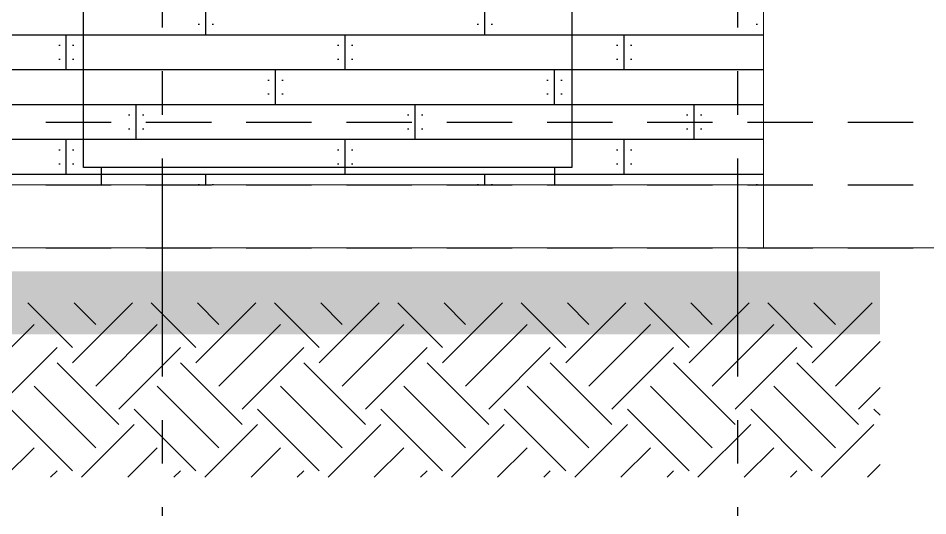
# Model space of a CAD drawing. Header units: metres. Extents: x -58 to 722, y -1100 to 345.
# Drawn here: x 242.201 to 244.809, y -485.6 to -484.173 of the extents above; entities that cross this region are included whole.
import ezdxf

# ---------------------------------------------------------------- set-up
doc = ezdxf.new("R2010")
doc.units = ezdxf.units.M
doc.header["$MEASUREMENT"] = 0
for name, pattern in [('CENTER2', [1.125, 0.75, -0.125, 0.125, -0.125]), ('CENTERX2', [4, 2.5, -0.5, 0.5, -0.5]), ('HIDDEN2', [0.1875, 0.125, -0.0625])]:
    doc.linetypes.add(name, pattern=pattern)
for name, color, linetype in [('FSR_ARQ_007PROYECCIONES', 200, 'HIDDEN2'), ('FSR_ARQ_008MOBILIARIO', 115, 'Continuous'), ('FSR_ARQ_010MUROBAJO', 33, 'Continuous'), ('FSR_ARQ_016EJES', 135, 'CENTER2'), ('FSR_ARQ_028JARDINERAS', 133, 'Continuous'), ('LOSA', 1, 'Continuous')]:
    doc.layers.add(name, color=color, linetype=linetype)
doc.layers.add('muro bajo', color=33, linetype='Continuous', lineweight=9)

msp = doc.modelspace()

# ---------------------------------------------------------------- hatches: boundary and pattern name
at = {"layer": 'FSR_ARQ_008MOBILIARIO', "ltscale": 0.005}
h = msp.add_hatch(dxfattribs=at)
h.set_pattern_fill('BOARDWN', color=256, scale=0.05, pattern_type=2)
h.set_pattern_definition([(0, (241.93889, -478.3208), (0, 0.1), []), (90, (241.9389, -478.3208), (-0.2, 0.2), [0.1, -0.7]), (90, (241.9589, -478.2908), (-0.2, 0.2), [0, -0.04, 0, -0.76]), (90, (242.7189, -478.2908), (-0.2, 0.2), [0, -0.04, 0, -0.76]), (90, (242.3389, -478.2208), (-0.2, 0.2), [0.1, -0.7]), (90, (242.3189, -478.1908), (-0.2, 0.2), [0, -0.04, 0, -0.76]), (90, (242.3589, -478.1908), (-0.2, 0.2), [0, -0.04, 0, -0.76])])
h.paths.add_polyline_path([(244.3386, -482.2444), (241.8386, -482.2544), (241.8386, -484.6514), (244.3386, -484.6514)])
at = {"layer": 'FSR_ARQ_010MUROBAJO', "ltscale": 0.005}
h = msp.add_hatch(dxfattribs=at)
h.set_pattern_fill('EARTH', color=256, angle=45)
h.set_pattern_definition([(45, (36.36769, 24.17595), (0, 0.35355339), [0.25, -0.25]), (45, (36.3014, 24.24224), (0, 0.35355339), [0.25, -0.25]), (45, (36.2351, 24.30854), (0, 0.35355339), [0.25, -0.25]), (135, (36.2351, 24.35273), (-0.35355339, 3e-17), [0.25, -0.25]), (135, (36.3014, 24.41902), (-0.35355339, 3e-17), [0.25, -0.25]), (135, (36.36769, 24.48531), (-0.35355339, 3e-17), [0.25, -0.25])])
h.paths.add_polyline_path([(244.6727, -485.4896), (244.6727, -484.9896), (235.7852, -484.9896), (235.7852, -485.4896)])

# ---------------------------------------------------------------- linework, layer by layer
at = {"layer": 'FSR_ARQ_007PROYECCIONES', "ltscale": 1.5}
for p, q in [((231.93, -484.4714), (248.2949, -484.4714)), ((231.93, -484.6514), (248.2949, -484.6514)), ((231.93, -484.8314), (248.2949, -484.8314))]:
    msp.add_line(p, q, dxfattribs=at)
at = {"layer": 'FSR_ARQ_016EJES', "linetype": 'CENTERX2', "ltscale": 0.25}
for p, q in [((242.6136, -474.5754), (242.6136, -485.6001)), ((244.2636, -474.5754), (244.2636, -485.6001))]:
    msp.add_line(p, q, dxfattribs=at)
at = {"layer": 'FSR_ARQ_028JARDINERAS', "ltscale": 0.005}
for points in [[(242.3886, -484.6014), (242.3886, -484.0514), (243.7886, -484.0514), (243.7886, -484.6014), (242.3886, -484.6014)], [(242.4386, -484.6014), (242.4386, -484.6014), (242.4386, -484.6514)], [(243.7386, -484.6014), (243.7386, -484.6014), (243.7386, -484.6514)]]:
    msp.add_lwpolyline(points, dxfattribs=at)
at = {"layer": 'LOSA', "ltscale": 0.005, "const_width": 0.18}
msp.add_lwpolyline([(235.7852, -484.9896), (244.6727, -484.9896)], dxfattribs=at)
at = {"layer": 'muro bajo', "ltscale": 0.005}
for points in [[(244.3386, -482.2714), (244.3386, -484.8314)], [(241.8386, -484.6514), (244.3386, -484.6514), (244.3386, -484.6514)], [(235.0941, -484.8314), (246.5821, -484.8314)]]:
    msp.add_lwpolyline(points, dxfattribs=at)

doc.saveas('drawing.dxf')
